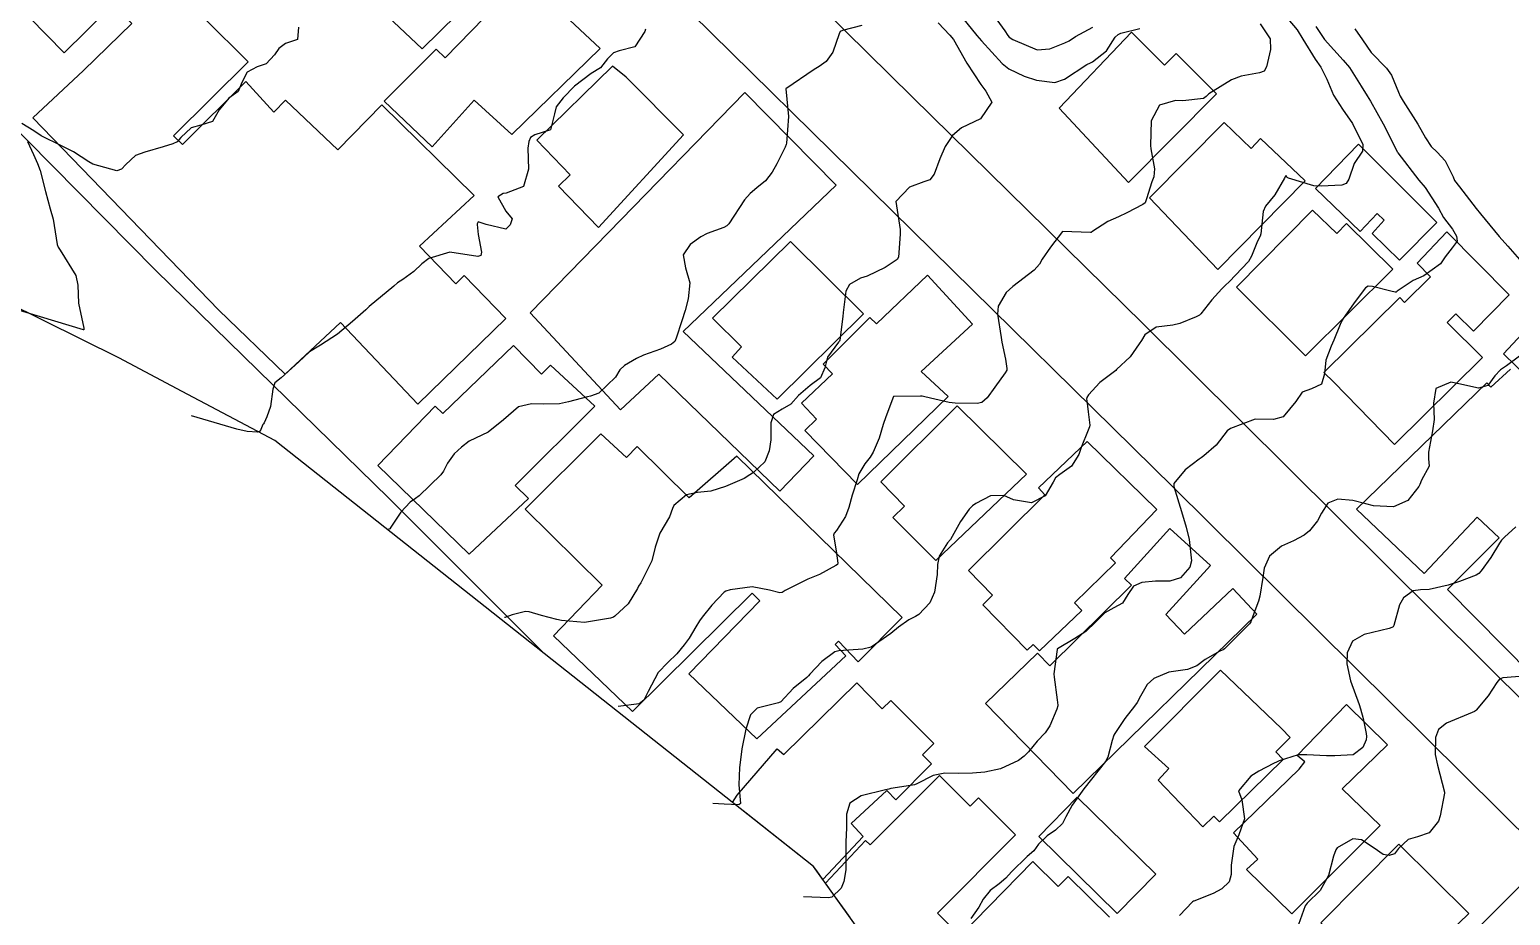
# Model space of a CAD drawing. Header units: metres. Extents: x 298520 to 308411, y 7433745 to 7450750.
# Drawn here: x 303164.2 to 303270.6, y 7440495.1 to 7440558.7 of the extents above; entities that cross this region are included whole.
import ezdxf

# ---------------------------------------------------------------- set-up
doc = ezdxf.new("R2010")
doc.units = ezdxf.units.M
doc.header["$LTSCALE"] = 10
for name, color, linetype in [('Area', 45, 'Continuous'), ('Curvas de Nivel 1m', 11, 'Continuous'), ('Curvas de Nivel 5m', 15, 'Continuous'), ('Edificações', 30, 'Continuous'), ('Vias Primárias', 230, 'Continuous')]:
    doc.layers.add(name, color=color, linetype=linetype)

msp = doc.modelspace()

# ---------------------------------------------------------------- linework, layer by layer
at = {"layer": 'Area'}
msp.add_polyline3d([(303272.47, 7440425.34, 747.93), (303267.75, 7440432.85, 750.01), (303260.47, 7440443.1, 749.23), (303255.49, 7440450.86, 749.77), (303254.24, 7440452.63, 750.01), (303247.64, 7440461.12, 751.08), (303245.88, 7440463.79, 751.37), (303242.83, 7440467.76, 751.95), (303241.27, 7440470.37, 752.44), (303240.51, 7440471.53, 752.6), (303239.1, 7440473.21, 752.73), (303236.79, 7440476.35, 755.35), (303234.38, 7440479.46, 753.75), (303229.14, 7440487.54, 757.55), (303228.6, 7440488.21, 757.55), (303226.53, 7440490.85, 758.56), (303226.21, 7440491.26, 758.64), (303223.57, 7440494.44, 758.76), (303220.54, 7440498.66, 760.36), (303181.85, 7440529.24, 766.97), (303175.18, 7440532.74, 761.41), (303170.64, 7440535.16, 761.8), (303154.48, 7440543.16, 762.45)], dxfattribs=at)
at = {"layer": 'Curvas de Nivel 1m', "flags": 128}
for points, elevation in [([(303230.63, 7440560.33), (303232.27, 7440558.31), (303232.61, 7440557.91), (303234.09, 7440556.29), (303234.58, 7440555.91), (303235.68, 7440555.38), (303236.57, 7440555.09), (303237.88, 7440554.94), (303238.57, 7440555.17), (303240.17, 7440556.22), (303240.45, 7440556.34), (303240.59, 7440556.4), (303241.6, 7440557.19), (303242.22, 7440558.19), (303242.43, 7440558.38), (303242.62, 7440558.46), (303243.99, 7440558.81)], 758), ([(303233.06, 7440560.31), (303234.28, 7440558.63), (303234.51, 7440558.29), (303234.61, 7440558.19), (303234.87, 7440558.02), (303236.6, 7440557.28), (303237.51, 7440557.35), (303238.61, 7440557.77), (303238.92, 7440557.92), (303239.37, 7440558.23), (303240.62, 7440558.9)], 757), ([(303229.49, 7440559.21), (303230.34, 7440558.33), (303230.61, 7440558.01), (303231.56, 7440556.32), (303232.57, 7440554.78), (303232.92, 7440554.31), (303233.35, 7440553.51), (303232.53, 7440552.31), (303231.18, 7440551.67), (303230.52, 7440551.12), (303230.01, 7440550.34), (303229.62, 7440549.45), (303229.22, 7440548.35), (303228.89, 7440547.95), (303228.48, 7440547.81), (303227.44, 7440547.41), (303226.46, 7440546.38), (303226.76, 7440544.38), (303226.77, 7440544.04), (303226.64, 7440542.38), (303226.56, 7440542.23), (303226.41, 7440542.13), (303225.68, 7440541.66), (303224.4, 7440541.03), (303223.93, 7440540.88), (303223.12, 7440540.42), (303222.87, 7440539.95), (303222.68, 7440538.43), (303222.65, 7440538.14), (303222.44, 7440536.43), (303222.41, 7440536.36), (303222.34, 7440536.28), (303221.54, 7440535.22), (303221.36, 7440534.44), (303221.04, 7440533.72), (303220.31, 7440533.17), (303219.46, 7440532.46), (303218.92, 7440531.85), (303218.29, 7440531.47), (303217.66, 7440531.11), (303217.48, 7440530.49), (303217.47, 7440529.28), (303217.35, 7440528.49), (303217.04, 7440527.7), (303216.23, 7440526.94), (303215.98, 7440526.76), (303215.55, 7440526.51), (303214.22, 7440525.94), (303213.17, 7440525.59), (303212.21, 7440525.49), (303211.43, 7440525.34), (303210.51, 7440524.57), (303210.41, 7440524.36), (303210.19, 7440523.76), (303209.5, 7440522.58), (303209.17, 7440521.58), (303208.94, 7440520.59), (303208.14, 7440519.01), (303207.97, 7440518.77), (303207.89, 7440518.6), (303207.22, 7440517.51), (303206.27, 7440516.62), (303206.17, 7440516.55), (303206.1, 7440516.53), (303205.97, 7440516.49), (303204.1, 7440516.16), (303202.45, 7440516.31), (303202.1, 7440516.39), (303200.99, 7440516.68), (303200.11, 7440516.93), (303199.85, 7440516.95), (303198.9, 7440516.71), (303198.44, 7440516.55), (303198.38, 7440516.53), (303198.35, 7440516.53)], 759), ([(303252.62, 7440559.14), (303253.36, 7440558.06), (303253.37, 7440557.29), (303253.09, 7440556.06), (303252.91, 7440555.74), (303252.58, 7440555.62), (303251.27, 7440555.39), (303250.57, 7440555.12), (303248.95, 7440554.11), (303248.74, 7440553.93), (303248.56, 7440553.77), (303247.07, 7440553.62), (303246.56, 7440553.63), (303245.4, 7440553.31), (303244.79, 7440552.17), (303244.75, 7440550.4), (303244.78, 7440550.17), (303245.05, 7440548.72), (303244.99, 7440548.16), (303244.86, 7440547.79), (303244.47, 7440546.57), (303244.36, 7440546.28), (303244.21, 7440546.17), (303243.06, 7440545.58), (303242.45, 7440545.29), (303241.69, 7440544.96), (303240.53, 7440544.21), (303240.48, 7440544.17), (303240.44, 7440544.16), (303238.44, 7440544.24), (303237.56, 7440543.11), (303236.98, 7440542.25), (303236.77, 7440541.9), (303236.4, 7440541.46), (303234.87, 7440540.28), (303234.39, 7440539.86), (303233.8, 7440538.87), (303233.76, 7440538.3), (303234.02, 7440536.62), (303234.08, 7440536.29), (303234.33, 7440535.07), (303234.44, 7440534.4), (303234.42, 7440534.29), (303234.32, 7440534.08), (303233.56, 7440533.05), (303233.03, 7440532.3), (303232.64, 7440531.97), (303232.3, 7440531.89), (303230.71, 7440531.92), (303230.3, 7440531.96), (303228.55, 7440532.36), (303228.35, 7440532.41), (303228.3, 7440532.42), (303228.24, 7440532.42), (303226.3, 7440532.38), (303225.73, 7440530.94), (303225.54, 7440530.39), (303225.26, 7440529.39), (303224.84, 7440528.4), (303224.61, 7440528.04), (303224.24, 7440527.56), (303223.81, 7440526.83), (303223.67, 7440526.42), (303223.33, 7440525.3), (303223.09, 7440524.42), (303222.84, 7440523.78), (303222.19, 7440522.78), (303222.03, 7440522.59), (303221.98, 7440522.43), (303222.17, 7440521.31), (303222.3, 7440520.43), (303222.26, 7440520.32), (303222.15, 7440520.25), (303220.97, 7440519.62), (303220.14, 7440519.29), (303218.51, 7440518.47), (303218.28, 7440518.32), (303218.13, 7440518.3), (303217.39, 7440518.49), (303216.14, 7440518.73), (303214.55, 7440518.52), (303214.24, 7440518.42), (303214.13, 7440518.35), (303213.24, 7440517.41), (303212.55, 7440516.55), (303212.36, 7440516.29), (303212.1, 7440515.85), (303211.6, 7440515.05), (303211.25, 7440514.56), (303210.72, 7440513.92), (303210.07, 7440513.3), (303209.38, 7440512.58), (303208.67, 7440511.21), (303208.35, 7440510.6), (303208.03, 7440510.34), (303206.51, 7440510.14)], 758), ([(303254.63, 7440559.49), (303255.28, 7440558.7), (303255.7, 7440558.03), (303256.59, 7440556.6), (303256.99, 7440556.02), (303257.43, 7440555.16), (303257.9, 7440554.01), (303258.55, 7440553.02), (303259.26, 7440551.99), (303260.01, 7440550.49), (303259.99, 7440549.99), (303259.39, 7440549.11), (303259.01, 7440547.99), (303258.82, 7440547.67), (303258.49, 7440547.57), (303257.01, 7440547.49), (303256.49, 7440547.51), (303254.66, 7440548.05), (303254.57, 7440548.12), (303254.49, 7440548.25), (303254.41, 7440548.13), (303254.37, 7440548.05), (303253.68, 7440546.86), (303253.02, 7440546.06), (303252.85, 7440545.68), (303252.68, 7440544.07), (303252.62, 7440543.89), (303252.43, 7440543.53), (303252.02, 7440542.47), (303251.8, 7440542.08), (303250.4, 7440540.62), (303250.13, 7440540.37), (303249.88, 7440540.11), (303249.17, 7440539.32), (303248.37, 7440538.32), (303248.28, 7440538.22), (303248.04, 7440538.12), (303246.86, 7440537.64), (303246.36, 7440537.52), (303245.15, 7440537.37), (303244.35, 7440536.81), (303244.1, 7440536.42), (303243.95, 7440536.17), (303243.28, 7440535.23), (303242.32, 7440534.32), (303242.26, 7440534.26), (303242.16, 7440534.19), (303241.12, 7440533.39), (303240.3, 7440532.52), (303240.18, 7440532.33), (303240.16, 7440532.21), (303240.18, 7440532.1), (303240.28, 7440531.29), (303240.4, 7440530.34), (303240.37, 7440530.22), (303240.27, 7440529.98), (303239.76, 7440528.72), (303239.6, 7440528.23), (303239.08, 7440527.4), (303238.23, 7440526.78), (303237.92, 7440526.55), (303237.77, 7440526.24), (303237.19, 7440525.27), (303236.21, 7440524.77), (303234.9, 7440524.97), (303234.21, 7440525.28), (303233.26, 7440525.25), (303232.21, 7440524.72), (303231.97, 7440524.55), (303231.73, 7440524.31), (303231.1, 7440523.42), (303230.51, 7440522.33), (303230.38, 7440522.13), (303230.18, 7440521.89), (303229.56, 7440520.94), (303229.44, 7440520.34), (303229.42, 7440519.62), (303229.24, 7440518.35), (303228.9, 7440517.58), (303228.11, 7440516.75), (303227.86, 7440516.61), (303227.39, 7440516.37), (303226.64, 7440515.83), (303226.09, 7440515.39), (303224.69, 7440514.4), (303224.08, 7440514.25), (303222.36, 7440514.14), (303222.08, 7440514.07), (303221.13, 7440513.38), (303220.27, 7440512.45), (303220.18, 7440512.33), (303220.06, 7440512.23), (303219.07, 7440511.44), (303218.2, 7440510.48), (303218.03, 7440510.4), (303216.5, 7440510.02), (303216.02, 7440509.55), (303215.67, 7440508.51), (303215.4, 7440507.1), (303215.32, 7440506.51), (303215.22, 7440505.76), (303215.18, 7440504.51), (303215.29, 7440503.17), (303215.19, 7440503.08), (303214.12, 7440503.13), (303213.3, 7440503.18)], 757), ([(303183.55, 7440558.9), (303183.48, 7440558.02), (303182.6, 7440557.73), (303182.13, 7440557.37), (303181.83, 7440556.92), (303181.22, 7440556.28), (303180.57, 7440556.05), (303179.85, 7440555.66), (303179.48, 7440554.94), (303179.21, 7440554.29), (303178.55, 7440553.81), (303177.85, 7440552.96), (303177.36, 7440552.14), (303176.53, 7440551.86), (303175.83, 7440551.68), (303175.1, 7440550.99), (303174.83, 7440550.68), (303174.51, 7440550.53), (303173.82, 7440550.32), (303172.5, 7440549.93), (303171.84, 7440549.7), (303171.13, 7440549.04), (303170.84, 7440548.7), (303170.49, 7440548.58), (303168.78, 7440549.07), (303168.49, 7440549.23), (303167.37, 7440549.95), (303166.51, 7440550.39), (303165.06, 7440551.11), (303164.52, 7440551.47), (303163.67, 7440551.99)], 762), ([(303208.47, 7440558.75), (303208.43, 7440558.6), (303207.71, 7440557.49), (303206.59, 7440557.19), (303206.17, 7440557.05), (303205.75, 7440556.63), (303205.23, 7440555.98), (303204.57, 7440555.57), (303203.37, 7440554.66), (303202.55, 7440553.82), (303202.05, 7440553.17), (303201.94, 7440552.68), (303201.66, 7440551.54), (303200.52, 7440551.17), (303200.22, 7440550.99), (303200.09, 7440550.7), (303200.03, 7440550.22), (303200.07, 7440548.7), (303199.7, 7440547.47), (303198.47, 7440546.99), (303198.24, 7440546.95), (303197.87, 7440546.73), (303198.45, 7440545.69), (303198.89, 7440545.15), (303198.75, 7440544.72), (303198.44, 7440544.39), (303197.02, 7440544.73), (303196.44, 7440544.92), (303196.39, 7440544.79), (303196.39, 7440544.74), (303196.44, 7440544.02), (303196.68, 7440542.74), (303196.64, 7440542.52), (303196.42, 7440542.45), (303194.42, 7440542.76), (303192.9, 7440542.3), (303192.41, 7440541.92), (303191.84, 7440541.36), (303191.03, 7440540.8), (303190.65, 7440540.55), (303190.39, 7440540.31), (303188.63, 7440538.84), (303188.49, 7440538.72), (303188.37, 7440538.6), (303187.43, 7440537.78), (303186.34, 7440536.86), (303185.13, 7440536.08), (303184.33, 7440535.59), (303183.58, 7440534.89), (303182.31, 7440533.74), (303181.85, 7440533.37), (303181.71, 7440532.92), (303181.53, 7440531.68), (303181.27, 7440530.92), (303181.09, 7440530.51), (303181.02, 7440530.42), (303180.99, 7440530.38), (303180.8, 7440529.9), (303180.6, 7440529.83), (303179.85, 7440529.88), (303179.11, 7440530.04), (303175.85, 7440531)], 761), ([(303256.62, 7440558.94), (303257.26, 7440558.01), (303258.59, 7440556.54), (303259.04, 7440556), (303259.89, 7440554.67), (303260.31, 7440553.98), (303260.56, 7440553.58), (303261.47, 7440551.97), (303261.82, 7440551.26), (303262.47, 7440549.95), (303262.49, 7440549.93), (303262.51, 7440549.87), (303264.04, 7440547.93), (303264.48, 7440547.39), (303265.45, 7440545.92), (303265.8, 7440545.25), (303266.45, 7440544.39), (303266.73, 7440543.9), (303266.79, 7440543.55), (303266.43, 7440543.06), (303265.91, 7440542.42), (303265.58, 7440541.91), (303264.4, 7440541.04), (303263.63, 7440540.71), (303262.48, 7440539.95), (303262.43, 7440539.91), (303262.39, 7440539.89), (303262.33, 7440539.89), (303262.02, 7440539.96), (303260.7, 7440540.28), (303260.4, 7440540.32), (303260.19, 7440540.18), (303260.04, 7440539.98), (303259.34, 7440539.03), (303258.59, 7440538), (303258.51, 7440537.86), (303258.37, 7440537.56), (303257.92, 7440536.44), (303257.73, 7440536.01), (303257.35, 7440534.99), (303257.26, 7440534.01), (303257.04, 7440533.28), (303256.31, 7440532.94), (303255.64, 7440532.7), (303255.19, 7440532.04), (303254.28, 7440530.92), (303253.59, 7440530.74), (303252.28, 7440530.76), (303250.49, 7440530.1), (303250.27, 7440529.92), (303249.47, 7440528.9), (303248.58, 7440528.12), (303248.39, 7440527.98), (303248.25, 7440527.9), (303247.24, 7440527.13), (303246.43, 7440526.14), (303246.44, 7440525.92), (303246.99, 7440524.13), (303247.32, 7440523.01), (303247.53, 7440522.13), (303247.69, 7440520.6), (303247.58, 7440520.13), (303246.91, 7440519.37), (303246.14, 7440519.14), (303245.12, 7440519.14), (303244.14, 7440519.03), (303243.54, 7440518.78), (303243.12, 7440518.18), (303242.75, 7440517.56), (303242.12, 7440517.22), (303241.46, 7440516.86), (303240.83, 7440516.21), (303240.1, 7440515.53), (303239.31, 7440515.01), (303238.08, 7440514.29), (303238.05, 7440514.27), (303238.04, 7440514.24), (303237.81, 7440512.49), (303237.82, 7440512.24), (303238.04, 7440510.63), (303238.09, 7440510.24), (303238.09, 7440510.18), (303238.03, 7440509.96), (303237.53, 7440508.74), (303237.18, 7440508.25), (303236.62, 7440507.64), (303235.99, 7440506.89), (303235.68, 7440506.57), (303235.28, 7440506.27), (303233.98, 7440505.66), (303232.86, 7440505.42), (303231.97, 7440505.35), (303230.97, 7440505.32), (303229.97, 7440505.35), (303229.13, 7440505.18), (303227.97, 7440504.58), (303227.8, 7440504.52), (303226.9, 7440504.37), (303226.1, 7440504.25), (303225.96, 7440504.21), (303225.72, 7440504.15), (303223.96, 7440503.73), (303223.15, 7440503.21), (303222.92, 7440502.42), (303222.91, 7440501.44), (303222.86, 7440500.42), (303222.87, 7440499.46), (303222.87, 7440498.42), (303222.73, 7440497.57), (303222.54, 7440497.09), (303221.85, 7440496.45), (303221.61, 7440496.41), (303219.83, 7440496.49)], 756), ([(303164.08, 7440550.7), (303164.5, 7440549.77), (303164.79, 7440549.12), (303164.98, 7440548.62), (303165.37, 7440547.11), (303165.71, 7440545.85), (303165.91, 7440545.11), (303166.21, 7440543.31), (303166.29, 7440543.1), (303166.42, 7440542.9), (303167.54, 7440541.08), (303167.69, 7440540.39), (303167.74, 7440539.08), (303168.13, 7440537.29), (303168.13, 7440537.18), (303168.09, 7440537.18), (303161.66, 7440539.11)], 762), ([(303271, 7440523.04), (303270.18, 7440522.29), (303269.96, 7440522.08), (303269.83, 7440521.86), (303269.2, 7440520.83), (303268.5, 7440519.88), (303268.34, 7440519.69), (303268.15, 7440519.56), (303266.94, 7440519.1), (303266.14, 7440518.84), (303264.76, 7440518.54), (303264.14, 7440518.52), (303263.63, 7440518.44), (303262.93, 7440517.94), (303262.63, 7440517.44), (303262.24, 7440515.95), (303262.19, 7440515.86), (303262.1, 7440515.81), (303261.89, 7440515.74), (303260.1, 7440515.31), (303259.26, 7440514.82), (303258.88, 7440513.99), (303258.85, 7440513.21), (303259.12, 7440511.99), (303259.74, 7440510.28), (303259.84, 7440509.98), (303260.03, 7440509.28), (303260.25, 7440508.21), (303260.28, 7440507.98), (303260.25, 7440507.74), (303260, 7440507.2), (303259.3, 7440506.68), (303257.99, 7440506.61), (303257.39, 7440506.6), (303255.99, 7440506.66), (303255.36, 7440506.67), (303253.99, 7440506.23), (303253.86, 7440506.17), (303253.59, 7440506.05), (303252.53, 7440505.51), (303251.97, 7440505.14), (303251.08, 7440504.08), (303251.32, 7440503.44), (303251.5, 7440502.08), (303251.09, 7440500.92), (303250.73, 7440500.09), (303250.55, 7440498.74), (303250.55, 7440498.09), (303250.41, 7440497.56), (303249.88, 7440497.06), (303249.26, 7440496.72), (303247.86, 7440496.17), (303247.83, 7440496.16), (303247.77, 7440496.12), (303246.84, 7440495.14)], 754), ([(303271.58, 7440512.32), (303270.06, 7440512.19), (303269.82, 7440512.1), (303269.63, 7440511.86), (303269.01, 7440510.9), (303268.15, 7440509.88), (303268.09, 7440509.82), (303268.03, 7440509.79), (303267.87, 7440509.72), (303266.02, 7440508.95), (303265.44, 7440508.5), (303265.22, 7440507.92), (303265.21, 7440506.7), (303265.38, 7440505.92), (303265.88, 7440504), (303265.88, 7440503.91), (303265.56, 7440502.3), (303265.44, 7440501.92), (303264.78, 7440501.07), (303263.93, 7440500.79), (303263.27, 7440500.59), (303262.58, 7440499.94), (303262.29, 7440499.56), (303261.91, 7440499.44), (303261.47, 7440499.51), (303260.83, 7440499.97), (303259.92, 7440500.58), (303259.28, 7440500.63), (303258.17, 7440500), (303258.06, 7440499.85), (303257.91, 7440499.4), (303257.53, 7440498.01), (303256.95, 7440496.94), (303256, 7440496.03), (303255.86, 7440495.84), (303255.38, 7440494.5)], 753)]:
    msp.add_lwpolyline(points, dxfattribs=dict(at, elevation=elevation))
at = {"layer": 'Curvas de Nivel 5m', "flags": 128}
for points, elevation in [([(303224.01, 7440559.03), (303222.62, 7440558.67), (303222.46, 7440558.59), (303222.38, 7440558.43), (303221.92, 7440557.1), (303221.45, 7440556.44), (303220.95, 7440556.08), (303220.58, 7440555.85), (303218.56, 7440554.48), (303218.75, 7440552.48), (303218.61, 7440550.58), (303218.59, 7440550.48), (303218.51, 7440550.29), (303217.9, 7440549.09), (303217.57, 7440548.49), (303217.1, 7440547.87), (303216.48, 7440547.36), (303216, 7440546.97), (303215.59, 7440546.51), (303214.45, 7440544.79), (303214.32, 7440544.65), (303214.11, 7440544.53), (303212.9, 7440544.08), (303212.44, 7440543.84), (303211.68, 7440543.31), (303211.17, 7440542.56), (303211.34, 7440541.63), (303211.65, 7440540.56), (303211.54, 7440539.4), (303211.32, 7440538.56), (303211.09, 7440537.83), (303210.68, 7440536.57), (303210.58, 7440536.33), (303210.34, 7440536.14), (303209.54, 7440535.79), (303208.33, 7440535.36), (303207.82, 7440535.12), (303206.96, 7440534.61), (303206.64, 7440534.3), (303206.31, 7440533.78), (303205.12, 7440532.64), (303204.52, 7440532.42), (303204.3, 7440532.37), (303202.95, 7440532), (303202.29, 7440531.86), (303201.13, 7440531.84), (303200.29, 7440531.87), (303199.34, 7440531.66), (303198.27, 7440530.72), (303197.17, 7440529.82), (303196.26, 7440529.39), (303195.81, 7440529.19), (303195.25, 7440528.75), (303194.73, 7440528.27), (303194.24, 7440527.6), (303193.96, 7440527.03), (303193.78, 7440526.77), (303192.21, 7440525.26), (303191.94, 7440525.06), (303191.56, 7440524.8), (303190.9, 7440524.09), (303190.18, 7440523.01), (303190.11, 7440522.89), (303190.09, 7440522.88), (303190.04, 7440522.89)], 760), ([(303259.42, 7440558.79), (303259.98, 7440557.99), (303260.6, 7440557.07), (303261.71, 7440555.96), (303262.07, 7440555.45), (303262.57, 7440554.23), (303262.68, 7440553.95), (303262.9, 7440553.6), (303263.95, 7440551.94), (303264.52, 7440550.95), (303264.92, 7440550.33), (303265.35, 7440549.92), (303265.91, 7440549.31), (303266.5, 7440548.16), (303266.6, 7440547.9), (303266.94, 7440547.44), (303268.16, 7440545.88), (303268.46, 7440545.49), (303269.8, 7440543.87), (303270.43, 7440543.18), (303271.59, 7440541.84)], 755), ([(303272.01, 7440535.84), (303270.33, 7440534.59), (303269.89, 7440534.3), (303269.49, 7440533.87), (303268.99, 7440533.19), (303268.31, 7440532.99), (303266.9, 7440533.31), (303266.32, 7440533.41), (303265.26, 7440532.97), (303265.08, 7440531.92), (303265.12, 7440530.75), (303265.01, 7440529.92), (303264.73, 7440528.39), (303264.73, 7440527.92), (303264.77, 7440527.4), (303264.23, 7440526.39), (303264.09, 7440526.07), (303264.03, 7440525.93), (303263.24, 7440524.92), (303262.21, 7440524.48), (303260.78, 7440524.54), (303260.21, 7440524.68), (303259.28, 7440524.92), (303258.21, 7440525.01), (303257.49, 7440524.73), (303257.03, 7440524.01), (303256.74, 7440523.47), (303256.18, 7440522.76), (303255.78, 7440522.43), (303255.03, 7440522.04), (303254.17, 7440521.64), (303253.29, 7440520.93), (303252.93, 7440520.06), (303252.82, 7440519.39), (303252.61, 7440518.07), (303252.5, 7440517.69), (303252.11, 7440516.62), (303251.96, 7440516.21), (303251.87, 7440516.07), (303250.08, 7440514.28), (303249.98, 7440514.21), (303249.73, 7440514.1), (303248.68, 7440513.51), (303248.07, 7440513.06), (303247.4, 7440512.79), (303246.07, 7440512.6), (303244.99, 7440512.16), (303244.51, 7440511.71), (303244.04, 7440510.89), (303243.79, 7440510.42), (303243.61, 7440510.17), (303242.92, 7440509.29), (303242.18, 7440508.19), (303242.12, 7440508.08), (303242.01, 7440507.69), (303241.68, 7440506.5), (303241.53, 7440506.2), (303239.96, 7440504.22), (303239.13, 7440503.05), (303238.68, 7440502.23), (303238.43, 7440501.74), (303237.93, 7440501.27), (303237.32, 7440500.85), (303236.71, 7440500.25), (303236.37, 7440499.79), (303235.9, 7440499.38), (303234.77, 7440498.28), (303234.36, 7440497.81), (303233.88, 7440497.41), (303233.24, 7440496.93), (303232.72, 7440496.3), (303232.42, 7440495.74), (303231.85, 7440494.92)], 755)]:
    msp.add_lwpolyline(points, dxfattribs=dict(at, elevation=elevation))
at = {"layer": 'Edificações'}
for points in [[(303161.73, 7440562.14), (303166.7, 7440557.06), (303173.08, 7440563.35), (303172.62, 7440563.82), (303173.98, 7440565.16), (303169.6, 7440569.38), (303167.45, 7440567.15), (303167.04, 7440567.55)], [(303168.1, 7440555.8), (303164.45, 7440552.4), (303177.81, 7440538.58), (303182.59, 7440533.99), (303186.55, 7440537.7), (303192.11, 7440531.83), (303198.45, 7440537.98), (303195.45, 7440541.07), (303194.84, 7440540.48), (303192.24, 7440543.17), (303196.17, 7440546.82), (303189.54, 7440553.32), (303186.38, 7440550.09), (303182.61, 7440553.66), (303181.78, 7440552.79), (303179.77, 7440555), (303175.2, 7440550.47), (303174.57, 7440551.11), (303179.94, 7440556.42), (303176.79, 7440559.53), (303180.28, 7440562.86), (303177.2, 7440566.08), (303170.91, 7440559.85), (303171.58, 7440559.17)], [(303193.43, 7440557.32), (303189.7, 7440553.58), (303193.15, 7440550.3), (303196.17, 7440553.66), (303198.86, 7440551.2), (303205.21, 7440557.38), (303199.74, 7440562.52), (303194.07, 7440556.69)], [(303238.18, 7440553.08), (303243.16, 7440547.76), (303249.49, 7440554.12), (303246.59, 7440557.01), (303245.76, 7440556.17), (303243.38, 7440558.54)], [(303206.1, 7440556.1), (303200.67, 7440550.78), (303203.07, 7440548.3), (303202.23, 7440547.48), (303205.1, 7440544.51), (303211.2, 7440551.18), (303207.09, 7440555.3)], [(303205.82, 7440544.17), (303200.19, 7440538.39), (303206.68, 7440531.44), (303209.42, 7440533.99), (303218.12, 7440525.59), (303220.56, 7440528.12), (303211.17, 7440537.05), (303222.16, 7440547.56), (303215.61, 7440554.21)], [(303250.04, 7440552.05), (303244.67, 7440546.64), (303249.58, 7440541.5), (303255.87, 7440547.87), (303252.66, 7440550.91), (303251.98, 7440550.2)], [(303256.61, 7440547.33), (303259.7, 7440550.51), (303265.33, 7440544.89), (303262.65, 7440542.17), (303260.67, 7440544.09), (303261.55, 7440545.04), (303261.03, 7440545.53), (303259.81, 7440544.23)], [(303256.39, 7440545.76), (303250.93, 7440540.23), (303255.88, 7440535.3), (303262.16, 7440541.54), (303258.83, 7440544.8), (303258.15, 7440544.1)], [(303213.29, 7440538.02), (303218.89, 7440543.52), (303224.14, 7440538.32), (303217.94, 7440532.2), (303214.7, 7440535.22), (303215.38, 7440535.95)], [(303257.2, 7440534.11), (303262.66, 7440539.5), (303263.01, 7440539.14), (303264.87, 7440540.97), (303263.9, 7440541.96), (303266.05, 7440544.21), (303270.52, 7440539.68), (303267.95, 7440537.07), (303266.68, 7440538.32), (303266.06, 7440537.69), (303268.61, 7440535.18), (303262.29, 7440528.95), (303257.93, 7440533.41)], [(303219.67, 7440531.9), (303221.9, 7440534.02), (303221.24, 7440534.72), (303224.6, 7440538.06), (303225.07, 7440537.61), (303228.73, 7440541.11), (303231.97, 7440537.58), (303228.27, 7440534.18), (303230.21, 7440532.38), (303223.71, 7440526.08), (303219.93, 7440529.96), (303220.75, 7440530.76)], [(303189.25, 7440527.43), (303193.36, 7440531.69), (303193.91, 7440531.16), (303198.98, 7440536.04), (303200.99, 7440534), (303201.65, 7440534.65), (303204.84, 7440531.69), (303199.12, 7440526), (303200.06, 7440525.06), (303195.8, 7440521.07)], [(303225.37, 7440526.26), (303227.08, 7440524.52), (303226.25, 7440523.7), (303229.32, 7440520.63), (303235.84, 7440526.82), (303230.86, 7440531.71)], [(303205.26, 7440529.72), (303199.83, 7440524.31), (303205.35, 7440518.85), (303201.87, 7440515.22), (303207.53, 7440509.78), (303216.13, 7440518.28), (303216.68, 7440517.73), (303211.58, 7440512.48), (303216.48, 7440507.81), (303222.86, 7440513.77), (303222.09, 7440514.59), (303222.34, 7440514.83), (303223.74, 7440513.34), (303226.92, 7440516.52), (303215.03, 7440528.11), (303211.61, 7440525.12), (303207.88, 7440528.8), (303207.1, 7440528.02)], [(303240.21, 7440529.16), (303236.7, 7440525.83), (303237.17, 7440525.34), (303231.67, 7440519.9), (303233.41, 7440518.14), (303232.7, 7440517.44), (303235.89, 7440514.19), (303236.32, 7440514.6), (303236.77, 7440514.14), (303239.82, 7440517.04), (303239.3, 7440517.59), (303242.23, 7440520.44), (303241.88, 7440520.8), (303245.21, 7440524.29)], [(303236.64, 7440513.96), (303232.91, 7440510.35), (303239.2, 7440503.9), (303252.4, 7440516.77), (303250.66, 7440518.61), (303247.2, 7440515.32), (303245.85, 7440516.74), (303249.06, 7440520.26), (303246.15, 7440522.91), (303242.88, 7440519.33), (303243.39, 7440518.86), (303237.52, 7440513.05)], [(303249.78, 7440512.75), (303244.32, 7440507.28), (303246.07, 7440505.69), (303245.31, 7440504.85), (303248.51, 7440501.5), (303249.31, 7440502.26), (303249.71, 7440501.85), (303254.29, 7440506.34), (303253.75, 7440506.89), (303254.79, 7440507.91), (303254.16, 7440508.55)], [(303215.06, 7440503.77), (303217.93, 7440507.11), (303218.42, 7440506.69), (303223.65, 7440511.83), (303225.47, 7440509.97), (303226.09, 7440510.58), (303229.19, 7440507.48), (303228.38, 7440506.68), (303229.03, 7440506.02), (303226.45, 7440503.45), (303225.8, 7440504.1), (303223.24, 7440501.75), (303224.1, 7440500.82), (303221.22, 7440497.72), (303220.77, 7440498.34), (303220.54, 7440498.66), (303219.27, 7440499.67), (303215.7, 7440502.49), (303215.7, 7440502.49), (303214.73, 7440503.26)], [(303255.84, 7440506.17), (303255.29, 7440506.63), (303258.83, 7440510.28), (303261.77, 7440507.4), (303258.52, 7440504.24), (303261.24, 7440501.61), (303254.9, 7440495.26), (303251.66, 7440498.44), (303252.46, 7440499.19), (303250.71, 7440501.06), (303255.43, 7440505.64)], [(303239.49, 7440503.63), (303245.13, 7440498.1), (303242.36, 7440495.27), (303236.72, 7440500.81)], [(303240, 7440478.49), (303243.26, 7440481.79), (303243.75, 7440481.26), (303248.85, 7440486.52), (303249.14, 7440486.24), (303249.42, 7440486.54), (303248.68, 7440487.26), (303255.6, 7440494.38), (303258.04, 7440492.01), (303258.83, 7440492.82), (303256.99, 7440494.61), (303262.59, 7440500.27), (303267.62, 7440495.29), (303264.7, 7440492.45), (303265.55, 7440491.58), (303258.61, 7440484.8), (303257.51, 7440485.93), (303256.12, 7440484.57), (303257.19, 7440483.48), (303249.22, 7440475.24), (303245.98, 7440478.37), (303243.07, 7440475.36)], [(303258.88, 7440484.47), (303264.67, 7440478.58), (303265.07, 7440479), (303274.29, 7440487.95), (303274.91, 7440487.31), (303269.72, 7440482.1), (303271.92, 7440479.92), (303271.13, 7440479.2), (303273.83, 7440476.53), (303278.61, 7440480.88), (303277.56, 7440482.03), (303279.28, 7440483.59), (303277.96, 7440484.88), (303281.33, 7440488.33), (303271.87, 7440497.81), (303267.96, 7440493.91), (303268.38, 7440493.48), (303263.4, 7440488.46), (303265.25, 7440486.61), (303264.32, 7440485.67), (303262.23, 7440487.74)]]:
    msp.add_lwpolyline(points, close=True, dxfattribs=at)
for points in [[(303189.15, 7440560.43), (303192.43, 7440557.35), (303198.72, 7440563.54)], [(303272.43, 7440537.95), (303270.1, 7440535.45), (303276.32, 7440529.42)], [(303270.62, 7440534.35), (303269.21, 7440533.05), (303268.92, 7440533.36), (303259.54, 7440524.3), (303264.42, 7440519.69), (303268.23, 7440523.72), (303269.79, 7440522.25), (303266.1, 7440518.54), (303272.12, 7440512.43)]]:
    msp.add_lwpolyline(points, dxfattribs=at)
at = {"layer": 'Edificações', "elevation": 759.91}
msp.add_lwpolyline([(303223.18, 7440494.99), (303222.81, 7440495.5), (303222.06, 7440496.55), (303222.06, 7440496.55), (303221.4, 7440497.46), (303224.27, 7440500.52), (303224.61, 7440500.2), (303229.59, 7440505.19), (303231.8, 7440502.98), (303232.4, 7440503.58), (303235.06, 7440500.94), (303229.45, 7440495.3), (303231.08, 7440493.69), (303236.31, 7440499.01), (303238.13, 7440497.22), (303238.84, 7440497.94), (303241.8, 7440495.02)], dxfattribs=at)
at = {"layer": 'Vias Primárias'}
msp.add_lwpolyline([(303190.94, 7440636.93), (303175.34, 7440620.99, 0.111401), (303172.9, 7440617.03, 0.198044), (303173.41, 7440608.45, 0.105032), (303175.64, 7440605.58), (303182.21, 7440598.96), (303206.82, 7440574.4), (303227.62, 7440553.89), (303244.23, 7440537.6), (303275.64, 7440506.42), (303292.08, 7440490.07), (303294.15, 7440488.31, 0.166367), (303298.8, 7440486.5, 0.14832), (303304.96, 7440488.09, -0.032595), (303312.42, 7440491.98, 0.020086), (303319.34, 7440495.38, 0.255593), (303324.72, 7440503.7, 0.142522), (303323.21, 7440510.8), (303317.08, 7440523.57), (303302.66, 7440553.31), (303286.97, 7440586.34), (303268.83, 7440623.83), (303253.62, 7440655.98)], format="xyb", dxfattribs=at)
at = {"layer": 'Vias Primárias', "elevation": 755.93}
msp.add_lwpolyline([(303231.37, 7440484.1), (303235.46, 7440479.73), (303244.14, 7440471.2), (303256.99, 7440458.57), (303260.37, 7440455.62, 0.123656), (303264.24, 7440453.65, 0.130584), (303270.24, 7440453.86, 0.147872), (303275.01, 7440457.04), (303281.09, 7440463.11), (303288.39, 7440471.18, 0.351424), (303289.1, 7440482.92, 0.057434), (303284.58, 7440487.96), (303272.42, 7440500.11), (303246.39, 7440525.89), (303208.89, 7440562.75), (303191.51, 7440580.34), (303169.33, 7440601.67, 0.166772), (303164.67, 7440603.84, 0.155728), (303157.3, 7440602.31, 0.071194)], format="xyb", dxfattribs=at)
msp.add_lwpolyline([(303156.6, 7440558.31), (303173.29, 7440541.43), (303190.03, 7440525.09), (303201.2, 7440513.95)], dxfattribs=at)

doc.saveas('drawing.dxf')
